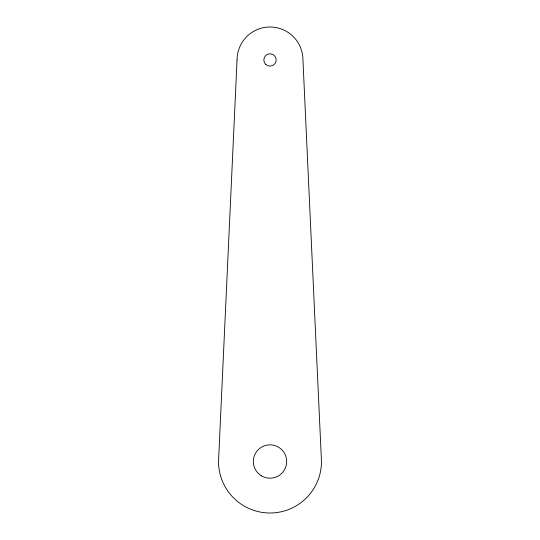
<?xml version="1.0" encoding="UTF-8"?>
<svg xmlns="http://www.w3.org/2000/svg" width="540" height="540" viewBox="0 0 540 540"><rect width="100%" height="100%" fill="white"/><g stroke="black" fill="none" stroke-linecap="round" stroke-linejoin="round"><path stroke-width="0.81" d="M237.053 59.947L218.518 461.518A51.482 51.482 0 0 0 270 513A51.482 51.482 0 0 0 321.482 461.518L302.947 59.947A32.947 32.947 0 0 0 270 27A32.947 32.947 0 0 0 237.053 59.947M261.657 475.963A16.679 16.679 0 0 0 286.679 461.518A16.679 16.679 0 0 0 261.657 447.073A16.679 16.679 0 0 0 261.657 475.963M265.633 64.321A6.176 6.176 0 0 0 275.967 61.547A6.176 6.176 0 0 0 268.4 53.98A6.176 6.176 0 0 0 265.633 64.321"/></g></svg>
